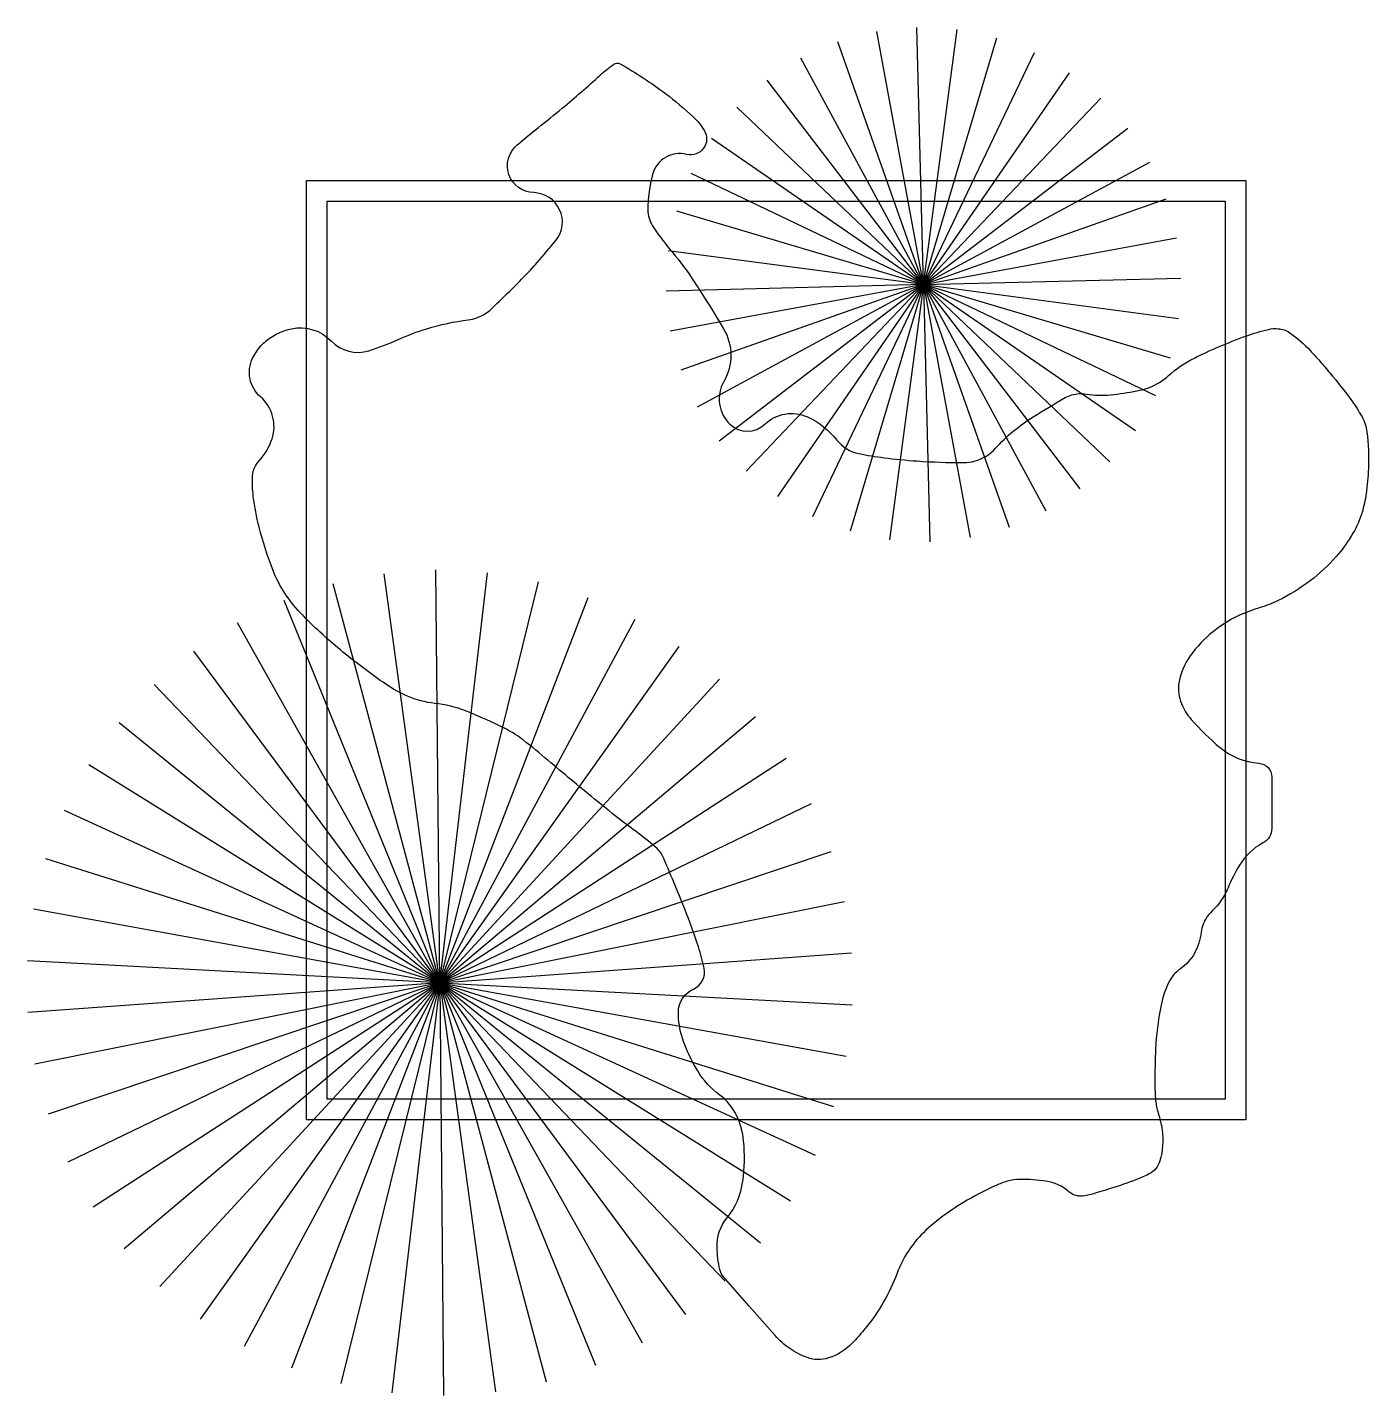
# Model space of a CAD drawing. Header units: millimetres. Extents: x 256.37 to 257.02, y 2606.562 to 2607.225.
import ezdxf

# ---------------------------------------------------------------- set-up
doc = ezdxf.new("R2010")
doc.units = ezdxf.units.MM
doc.header["$LTSCALE"] = 10
doc.layers.add('Vegetais', color=94, linetype='Continuous')

msp = doc.modelspace()

# ---------------------------------------------------------------- linework, layer by layer
at = {"layer": 'Vegetais'}
for p, q in [((256.80453, 2607.1), (256.78195, 2607.22261)), ((256.80453, 2607.1), (256.8014, 2607.22463)), ((256.80453, 2607.1), (256.82094, 2607.22359)), ((256.80453, 2607.1), (256.84007, 2607.2195)), ((256.80453, 2607.1), (256.76304, 2607.21757)), ((256.80453, 2607.1), (256.85832, 2607.21247)), ((256.80453, 2607.1), (256.74516, 2607.20963)), ((256.80453, 2607.1), (256.72875, 2607.19899)), ((256.80453, 2607.1), (256.87525, 2607.20267)), ((256.80453, 2607.1), (256.71419, 2607.18592)), ((256.80453, 2607.1), (256.89044, 2607.19034)), ((256.80453, 2607.1), (256.90352, 2607.17579)), ((256.80453, 2607.1), (256.70186, 2607.17073)), ((256.80453, 2607.1), (256.91415, 2607.15937)), ((256.80453, 2607.1), (256.69206, 2607.1538)), ((256.80453, 2607.1), (256.92209, 2607.14149)), ((256.80453, 2607.1), (256.68503, 2607.13554)), ((256.80453, 2607.1), (256.92713, 2607.12259)), ((256.80453, 2607.1), (256.68094, 2607.11641)), ((256.80453, 2607.1), (256.6799, 2607.09688)), ((256.80453, 2607.1), (256.68192, 2607.07742)), ((256.80453, 2607.1), (256.68696, 2607.05852)), ((256.80453, 2607.1), (256.6949, 2607.04064)), ((256.80453, 2607.1), (256.70554, 2607.02422)), ((256.80453, 2607.1), (256.71861, 2607.00967)), ((256.80453, 2607.1), (256.7338, 2606.99734)), ((256.80453, 2607.1), (256.75073, 2606.98754)), ((256.80453, 2607.1), (256.76899, 2606.98051)), ((256.80453, 2607.1), (256.78812, 2606.97642)), ((256.80453, 2607.1), (256.92915, 2607.10313)), ((256.80453, 2607.1), (256.92811, 2607.08359)), ((256.80453, 2607.1), (256.92402, 2607.06446)), ((256.80453, 2607.1), (256.91699, 2607.04621)), ((256.80453, 2607.1), (256.90719, 2607.02928)), ((256.80453, 2607.1), (256.89486, 2607.01409)), ((256.80453, 2607.1), (256.88031, 2607.00101)), ((256.80453, 2607.1), (256.86389, 2606.99038)), ((256.80453, 2607.1), (256.84601, 2606.98244)), ((256.80453, 2607.1), (256.82711, 2606.9774)), ((256.80453, 2607.1), (256.80765, 2606.97538)), ((256.57021, 2606.76173), (256.54325, 2606.95993)), ((256.57021, 2606.76173), (256.5683, 2606.96174)), ((256.57021, 2606.76173), (256.59339, 2606.9604)), ((256.57021, 2606.76173), (256.51862, 2606.95498)), ((256.57021, 2606.76173), (256.6181, 2606.95593)), ((256.57021, 2606.76173), (256.49481, 2606.94699)), ((256.57021, 2606.76173), (256.64207, 2606.9484)), ((256.57021, 2606.76173), (256.47218, 2606.93608)), ((256.57021, 2606.76173), (256.6649, 2606.93792)), ((256.57021, 2606.76173), (256.4511, 2606.92242)), ((256.57021, 2606.76173), (256.68623, 2606.92466)), ((256.57021, 2606.76173), (256.70574, 2606.90884)), ((256.57021, 2606.76173), (256.4319, 2606.90623)), ((256.57021, 2606.76173), (256.41488, 2606.88775)), ((256.57021, 2606.76173), (256.72311, 2606.89069)), ((256.57021, 2606.76173), (256.40031, 2606.86729)), ((256.57021, 2606.76173), (256.73806, 2606.87051)), ((256.57021, 2606.76173), (256.75038, 2606.84861)), ((256.57021, 2606.76173), (256.38842, 2606.84517)), ((256.57021, 2606.76173), (256.3794, 2606.82172)), ((256.57021, 2606.76173), (256.75984, 2606.82535)), ((256.57021, 2606.76173), (256.76632, 2606.80108)), ((256.57021, 2606.76173), (256.37338, 2606.79734)), ((256.57021, 2606.76173), (256.76971, 2606.77619)), ((256.57021, 2606.76173), (256.37047, 2606.77239)), ((256.57021, 2606.76173), (256.37071, 2606.74727)), ((256.57021, 2606.76173), (256.37409, 2606.72238)), ((256.57021, 2606.76173), (256.38057, 2606.69811)), ((256.57021, 2606.76173), (256.39004, 2606.67484)), ((256.57021, 2606.76173), (256.40235, 2606.65295)), ((256.57021, 2606.76173), (256.41731, 2606.63277)), ((256.57021, 2606.76173), (256.43468, 2606.61462)), ((256.57021, 2606.76173), (256.45418, 2606.59879)), ((256.57021, 2606.76173), (256.47552, 2606.58554)), ((256.57021, 2606.76173), (256.49835, 2606.57506)), ((256.57021, 2606.76173), (256.52231, 2606.56752)), ((256.57021, 2606.76173), (256.54703, 2606.56305)), ((256.57021, 2606.76173), (256.76995, 2606.75107)), ((256.57021, 2606.76173), (256.76704, 2606.72612)), ((256.57021, 2606.76173), (256.76102, 2606.70173)), ((256.57021, 2606.76173), (256.752, 2606.67829)), ((256.57021, 2606.76173), (256.74011, 2606.65616)), ((256.57021, 2606.76173), (256.72554, 2606.6357)), ((256.57021, 2606.76173), (256.70852, 2606.61723)), ((256.57021, 2606.76173), (256.68931, 2606.60103)), ((256.57021, 2606.76173), (256.66823, 2606.58737)), ((256.57021, 2606.76173), (256.64561, 2606.57646)), ((256.57021, 2606.76173), (256.62179, 2606.56847)), ((256.57021, 2606.76173), (256.59717, 2606.56353)), ((256.57021, 2606.76173), (256.57211, 2606.56171))]:
    msp.add_line(p, q, dxfattribs=at)
at = {"layer": 'Vegetais', "color": 2}
for p, q in [((256.50574, 2607.15036), (256.96074, 2607.15036)), ((256.50574, 2606.69536), (256.50574, 2607.15036)), ((256.96074, 2607.15036), (256.96074, 2606.69536)), ((256.51574, 2606.70536), (256.51574, 2607.14036)), ((256.51574, 2607.14036), (256.95074, 2607.14036)), ((256.95074, 2607.14036), (256.95074, 2606.70536)), ((256.95074, 2606.70536), (256.51574, 2606.70536)), ((256.96074, 2606.69536), (256.50574, 2606.69536))]:
    msp.add_line(p, q, dxfattribs=at)
at = {"layer": 'Vegetais'}
msp.add_lwpolyline([(256.4796, 2607.0644, -0.117448), (256.48708, 2607.0735, -0.111483), (256.49835, 2607.07864, -0.258762), (256.51774, 2607.07262, 0.284729), (256.53584, 2607.06796, 0.030794), (256.5501, 2607.07339, -0.03169), (256.56396, 2607.07864, -0.043689), (256.58405, 2607.08295, 0.106605), (256.59208, 2607.08576, 0.052716), (256.59494, 2607.08795, 0.008509), (256.61082, 2607.10356, 0.014233), (256.61742, 2607.11067, 0.009863), (256.62644, 2607.12137, 0.621801), (256.61576, 2607.14455, -0.690593), (256.6077, 2607.16766, -0.006782), (256.61793, 2607.176, 0.005968), (256.62957, 2607.18546, 0.012315), (256.64787, 2607.20148, -0.034977), (256.65456, 2607.20683, -0.288046), (256.65761, 2607.20696, -0.030998), (256.67956, 2607.19258, -0.02944), (256.69299, 2607.18125, -0.061961), (256.6983, 2607.17478, -0.678003), (256.68981, 2607.16308, 0.410308), (256.67331, 2607.15342, 0.065636), (256.67104, 2607.13623, 0.143324), (256.67331, 2607.12849, 0.034028), (256.68158, 2607.11731, -0.027369), (256.69205, 2607.10356, -0.009048), (256.69851, 2607.09367, -0.006074), (256.70768, 2607.07864, -0.270915), (256.70784, 2607.05307, 0.345125), (256.7108, 2607.03235, 0.402578), (256.72772, 2607.03237, -0.307301), (256.74829, 2607.03591, -0.120236), (256.76264, 2607.02465, 0.178388), (256.77328, 2607.01811, 0.018111), (256.78543, 2607.01612, 0.013882), (256.8014, 2607.01454, 0.017612), (256.82388, 2607.01375, 0.069926), (256.82952, 2607.01454, 0.138772), (256.83944, 2607.0207, -0.067338), (256.85764, 2607.03591, -0.010976), (256.87321, 2607.04524, -0.057878), (256.87638, 2607.04659, -0.115719), (256.88348, 2607.04699, 0.070005), (256.89513, 2607.04659, 0.02057), (256.90791, 2607.04848, 0.042963), (256.91388, 2607.05015, 0.094553), (256.9233, 2607.05591, -0.069029), (256.93575, 2607.0644, -0.014245), (256.94743, 2607.06979, -0.012794), (256.96074, 2607.07508, -0.032164), (256.9716, 2607.0783, -0.076774), (256.97636, 2607.07864, -0.130081), (256.98197, 2607.07665, -0.057589), (256.99198, 2607.06796, -0.005178), (256.99654, 2607.06287, -0.004783), (257.00135, 2607.05727, -0.017431), (257.012, 2607.04374, -0.032383), (257.01698, 2607.03591, -0.09457), (257.01933, 2607.02864, -0.040619), (257.0201, 2607.01098, -0.026884), (257.01897, 2606.99862, -0.036227), (257.01698, 2606.98962, -0.059876), (257.0126, 2606.97955, -0.047173), (257.00448, 2606.96825, -0.050849), (256.99191, 2606.95651, -0.047832), (256.97636, 2606.94689, -0.044465), (256.96771, 2606.94354, 0.038281), (256.95762, 2606.93977, 0.068455), (256.94332, 2606.93059, 0.07173), (256.93262, 2606.9184, 0.108395), (256.9283, 2606.90697, 0.133105), (256.9295, 2606.89704, 0.084219), (256.93423, 2606.88936, 0.038581), (256.94824, 2606.87567, 0.157965), (256.967, 2606.86811, -0.393949), (256.97324, 2606.86143), (256.97324, 2606.84363), (256.97324, 2606.8365, -0.278402), (256.969, 2606.82948, 0.137678), (256.95762, 2606.8187, 0.034938), (256.95206, 2606.80773, -0.055032), (256.94824, 2606.8009, -0.049249), (256.94521, 2606.79743, 0.046589), (256.94199, 2606.79378, 0.128185), (256.93904, 2606.78625, -0.095295), (256.93575, 2606.77597, -0.117841), (256.92902, 2606.76852, 0.133106), (256.92325, 2606.76173, 0.061843), (256.91947, 2606.75016, 0.03638), (256.917, 2606.72968, 0.011777), (256.91662, 2606.71348, 0.021868), (256.917, 2606.70476, 0.056395), (256.91825, 2606.69861, -0.042497), (256.92012, 2606.69051, -0.10727), (256.91906, 2606.67545, -0.20457), (256.91388, 2606.66915, -0.029022), (256.9078, 2606.66643, -0.014389), (256.89513, 2606.66203, -0.006985), (256.88583, 2606.65923, -0.020652), (256.88263, 2606.65847, -0.23167), (256.87503, 2606.66049, 0.144285), (256.86389, 2606.66559, 0.035628), (256.85132, 2606.66648, 0.072139), (256.84514, 2606.66559, 0.034936), (256.83973, 2606.66356, 0.017678), (256.82952, 2606.65847, 0.030136), (256.81486, 2606.6493, 0.038739), (256.80453, 2606.64066, 0.110494), (256.79181, 2606.62112, -0.083027), (256.77641, 2606.59437, -0.008017), (256.77291, 2606.59025, -0.010674), (256.77016, 2606.58725, -0.123904), (256.75855, 2606.57995, -0.167838), (256.74829, 2606.58013, -0.062444), (256.73979, 2606.5845, -0.062785), (256.73267, 2606.59081), (256.72017, 2606.60505), (256.70768, 2606.6193, -0.126737), (256.70591, 2606.62279, -0.045149), (256.70455, 2606.63354, -0.181423), (256.70931, 2606.64773, 0.137586), (256.71705, 2606.66559, 0.05824), (256.71742, 2606.6852, 0.088836), (256.71392, 2606.69763, 0.121246), (256.70586, 2606.70735, -0.096412), (256.69518, 2606.719, -0.058039), (256.68778, 2606.73496, -0.080827), (256.68581, 2606.74748, -0.295675), (256.6931, 2606.75863, 0.356002), (256.6983, 2606.76885, 0.02613), (256.69549, 2606.7792, 0.014532), (256.68893, 2606.79734, 0.009356), (256.67801, 2606.82356, 0.09741), (256.67643, 2606.82582, 0.032445), (256.6684, 2606.83264, -0.011599), (256.64519, 2606.85075, -0.00474), (256.62265, 2606.86955, 0.009105), (256.61082, 2606.87923, 0.049864), (256.60249, 2606.88456, 0.022682), (256.58271, 2606.89348, 0.069203), (256.5678, 2606.89712, -0.077835), (256.55459, 2606.9006, -0.046859), (256.54408, 2606.90642, -0.021676), (256.52334, 2606.92196, -0.02636), (256.50415, 2606.93946, -0.048441), (256.49523, 2606.95045, -0.053417), (256.4895, 2606.96149, -0.03006), (256.48273, 2606.9825, -0.031741), (256.47991, 2606.99733, -0.047503), (256.4796, 2607.00742, -0.172511), (256.4827, 2607.01462, 0.107686), (256.48898, 2607.02523, 0.301793), (256.48342, 2607.04558, -0.338729)], format="xyb", close=True, dxfattribs=at)

doc.saveas('drawing.dxf')
